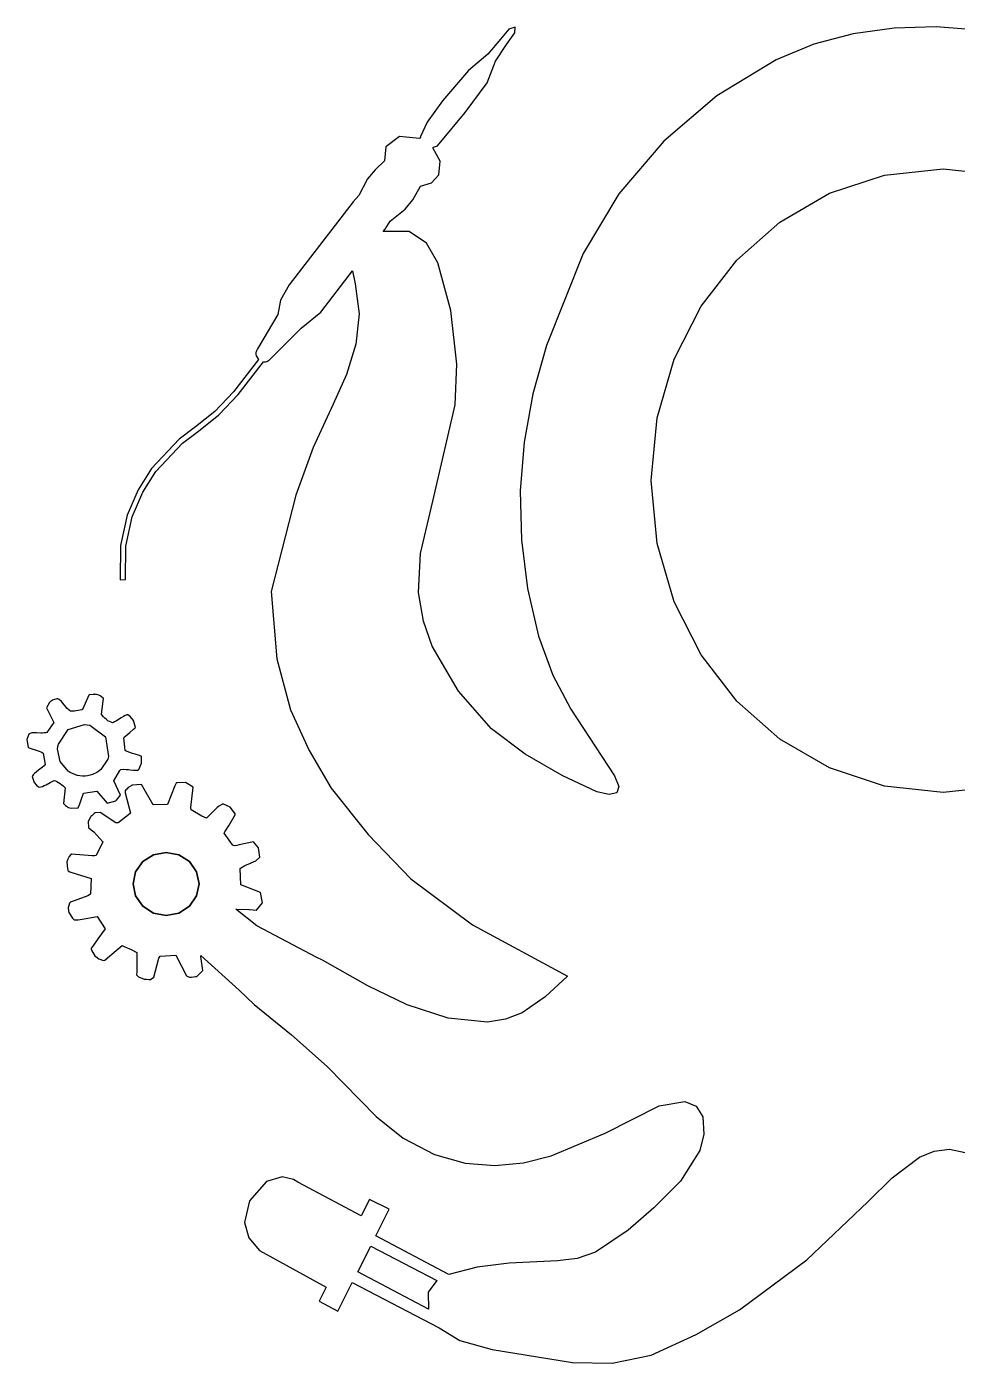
# Model space of a CAD drawing. Extents: x 0.1 to 67.7, y 0.1 to 49.2.
# Drawn here: x 0.09 to 33.89, y 0.71 to 49.23 of the extents above; entities that cross this region are included whole.
import ezdxf

# ---------------------------------------------------------------- set-up
doc = ezdxf.new("R2010")
doc.units = 0

msp = doc.modelspace()

# ---------------------------------------------------------------- linework, layer by layer
at = {"layer": 'Ebene 1'}
for p, q in [((17.605211, 49.144089), (17.300731, 48.777473)), ((17.83036, 49.2165), (17.605211, 49.144089)), ((17.816536, 49.005757), (17.83036, 49.2165)), ((31.60421, 49.184648), (30.114936, 48.976765)), ((33.12366, 49.23075), (31.60421, 49.184648)), ((33.12617, 49.23151), (33.12366, 49.23075)), ((35.089089, 49.072926), (33.12617, 49.23151)), ((17.300731, 48.777473), (16.837614, 48.237699)), ((17.120315, 47.984113), (17.517214, 48.59065)), ((17.517214, 48.59065), (17.816536, 49.005757)), ((28.677737, 48.594762), (27.31451, 48.0263)), ((30.114936, 48.976765), (28.677737, 48.594762)), ((16.837614, 48.237699), (16.13655, 47.64582)), ((16.13655, 47.64582), (15.198945, 46.546163)), ((16.81376, 47.19908), (17.120315, 47.984113)), ((27.31451, 48.0263), (25.159292, 46.716842)), ((16.022755, 46.120745), (16.81376, 47.19908)), ((25.159292, 46.716842), (23.232604, 45.080357)), ((15.198945, 46.546163), (14.633809, 45.763523)), ((15.00786, 44.90699), (16.022755, 46.120745)), ((14.633809, 45.763523), (14.39064, 45.24639)), ((13.631636, 45.247153), (13.1343, 44.86913)), ((14.36244, 45.17219), (13.631636, 45.247153)), ((14.39564, 45.21639), (14.36244, 45.17219)), ((14.39064, 45.24639), (14.39564, 45.21639)), ((13.1343, 44.86913), (13.0901, 44.36083)), ((14.84685, 44.83119), (14.86895, 44.86119)), ((15.111436, 44.345238), (14.84685, 44.83119)), ((14.86895, 44.86119), (15.00786, 44.90699)), ((23.232604, 45.080357), (21.593861, 43.161074)), ((13.0901, 44.36083), (12.74282, 44.04038)), ((15.06469, 43.8509), (15.111436, 44.345238)), ((12.46815, 43.70414), (12.15875, 43.10112)), ((12.74282, 44.04038), (12.46815, 43.70414)), ((14.796675, 43.565158), (15.06469, 43.8509)), ((29.254286, 43.185558), (31.246666, 43.845144)), ((31.246666, 43.845144), (33.38574, 44.07512)), ((33.38574, 44.07512), (35.524811, 43.845144)), ((33.38574, 44.07512), (33.38574, 44.07512)), ((14.11597, 42.94322), (14.39696, 43.44836)), ((14.39696, 43.44836), (14.796675, 43.565158)), ((11.95353, 42.87223), (9.6204, 39.85557)), ((12.15875, 43.10112), (11.95353, 42.87223)), ((13.8413, 42.6054), (14.11597, 42.94322)), ((21.593861, 43.161074), (20.30248, 41.00322)), ((27.451293, 42.14188), (29.254286, 43.185558)), ((13.29195, 42.16814), (13.8413, 42.6054)), ((13.03626, 41.79397), (13.10726, 41.88557)), ((13.98656, 41.80197), (13.03626, 41.79397)), ((13.10726, 41.88557), (13.29195, 42.16814)), ((14.613442, 41.376838), (13.98656, 41.80197)), ((25.88038, 40.759625), (27.451293, 42.14188)), ((15.02626, 40.664666), (14.613442, 41.376838)), ((20.30248, 41.00322), (18.966845, 37.66162)), ((10.77058, 38.86842), (11.92767, 40.36491)), ((11.92767, 40.36491), (12.01607, 39.89765)), ((15.49725, 38.92581), (15.02626, 40.664666)), ((24.584241, 39.084309), (25.88038, 40.759625)), ((9.6204, 39.85557), (9.31219, 39.308234)), ((12.01607, 39.89765), (12.169924, 38.806286)), ((9.31219, 39.308234), (9.2147, 38.78846)), ((10.0539, 38.29224), (10.77058, 38.86842)), ((15.71352, 36.98416), (15.49725, 38.92581)), ((23.605569, 37.161449), (24.584241, 39.084309)), ((9.2147, 38.78846), (8.47435, 37.53191)), ((12.169924, 38.806286), (12.05077, 37.71133)), ((8.93943, 37.16988), (10.0539, 38.29224)), ((8.41835, 37.40081), (8.41535, 37.38191)), ((8.41535, 37.38191), (8.41535, 37.33931)), ((8.42435, 37.43401), (8.41835, 37.40081)), ((8.43535, 37.46081), (8.42435, 37.43401)), ((8.44435, 37.48451), (8.43535, 37.46081)), ((8.47435, 37.53191), (8.44435, 37.48451)), ((12.05077, 37.71133), (11.707608, 36.60577)), ((18.966845, 37.66162), (18.479837, 35.898563)), ((8.51005, 37.14575), (7.597234, 35.977829)), ((7.770459, 35.881673), (8.68843, 37.06368)), ((8.41535, 37.33931), (8.41535, 37.33031)), ((8.41535, 37.33031), (8.42435, 37.28451)), ((8.42435, 37.28451), (8.42635, 37.28151)), ((8.42635, 37.28151), (8.51005, 37.14575)), ((8.68843, 37.06368), (8.75473, 37.06568)), ((8.75473, 37.06568), (8.76893, 37.06868)), ((8.76893, 37.06868), (8.81783, 37.08288)), ((8.81783, 37.08288), (8.83673, 37.09088)), ((8.83673, 37.09088), (8.87623, 37.11298)), ((8.87623, 37.11298), (8.89203, 37.12408)), ((8.89203, 37.12408), (8.93943, 37.16988)), ((15.65512, 35.49872), (15.71352, 36.98416)), ((22.987058, 35.036561), (23.605569, 37.161449)), ((11.707608, 36.60577), (11.22676, 35.52658)), ((7.597234, 35.977829), (6.925109, 35.264979)), ((7.069199, 35.135438), (7.770459, 35.881673)), ((11.22676, 35.52658), (10.498049, 33.960576)), ((14.88793, 32.2074), (15.65512, 35.49872)), ((18.479837, 35.898563), (18.15561, 34.14746)), ((6.925109, 35.264979), (6.22586, 34.70685)), ((6.32688, 34.54269), (7.069199, 35.135438)), ((22.7714, 32.75516), (22.987058, 35.036561)), ((6.22586, 34.70685), (5.621917, 34.258502)), ((5.743062, 34.108979), (6.32688, 34.54269)), ((5.621917, 34.258502), (4.621777, 33.192801)), ((4.775577, 33.077878), (5.743062, 34.108979)), ((18.15561, 34.14746), (18.013101, 32.377208)), ((10.498049, 33.960576), (9.870186, 32.223554)), ((4.621777, 33.192801), (4.133612, 32.423458)), ((4.303307, 32.333448), (4.775577, 33.077878)), ((22.987058, 30.473759), (22.7714, 32.75516)), ((4.133612, 32.423458), (3.738972, 31.493795)), ((3.921534, 31.433843), (4.303307, 32.333448)), ((9.870186, 32.223554), (8.97097, 28.73239)), ((14.398018, 30.112298), (14.88793, 32.2074)), ((18.013101, 32.377208), (18.05924, 30.600657)), ((3.738972, 31.493795), (3.502047, 30.401817)), ((3.692399, 30.377117), (3.921534, 31.433843)), ((18.05924, 30.600657), (18.286166, 28.838188)), ((3.502047, 30.401817), (3.48703, 29.14553)), ((3.67804, 29.16133), (3.692399, 30.377117)), ((14.320256, 28.687215), (14.398018, 30.112298)), ((23.605569, 28.348871), (22.987058, 30.473759)), ((3.48703, 29.14553), (3.67804, 29.16133)), ((8.97097, 28.73239), (9.179048, 26.278916)), ((14.508581, 27.655178), (14.320256, 28.687215)), ((18.286166, 28.838188), (18.68602, 27.11018)), ((24.584241, 26.426011), (23.605569, 28.348871)), ((14.81693, 26.73921), (14.508581, 27.655178)), ((15.770196, 25.10315), (14.81693, 26.73921)), ((18.68602, 27.11018), (19.204583, 25.695045)), ((9.179048, 26.278916), (9.66613, 24.435323)), ((25.88038, 24.750695), (24.584241, 26.426011)), ((19.204583, 25.695045), (19.858616, 24.453385)), ((0.96834, 24.74881), (0.91624, 24.69991)), ((0.99204, 24.76301), (0.96834, 24.74881)), ((1.02364, 24.78041), (0.99204, 24.76301)), ((1.06154, 24.79621), (1.02364, 24.78041)), ((1.10254, 24.80881), (1.06154, 24.79621)), ((1.14514, 24.81991), (1.10254, 24.80881)), ((1.18464, 24.82491), (1.14514, 24.81991)), ((1.21934, 24.82491), (1.18464, 24.82491)), ((1.22134, 24.82491), (1.21934, 24.82491)), ((1.24504, 24.81691), (1.22134, 24.82491)), ((1.24704, 24.81691), (1.24504, 24.81691)), ((1.27074, 24.80111), (1.24704, 24.81691)), ((1.34804, 24.73011), (1.27074, 24.80111)), ((2.34462, 24.96811), (2.11572, 24.44718)), ((2.35572, 24.97711), (2.34462, 24.96811)), ((2.49779, 24.99131), (2.35572, 24.97711)), ((2.56879, 24.99331), (2.49779, 24.99131)), ((2.5695, 24.9939), (2.56879, 24.99331)), ((2.6011, 24.9909), (2.5695, 24.9939)), ((2.6031, 24.9909), (2.6011, 24.9909)), ((2.6283, 24.9879), (2.6031, 24.9909)), ((2.6303, 24.9879), (2.6283, 24.9879)), ((2.7061, 24.9642), (2.6303, 24.9879)), ((2.7081, 24.9642), (2.7061, 24.9642)), ((2.7602, 24.9389), (2.7081, 24.9642)), ((2.7622, 24.9389), (2.7602, 24.9389)), ((2.8095, 24.9057), (2.7622, 24.9389)), ((2.804, 24.26485), (2.8735, 24.8584)), ((2.8115, 24.9057), (2.8095, 24.9057)), ((2.8715, 24.8584), (2.8115, 24.9057)), ((2.8735, 24.8584), (2.8715, 24.8584)), ((16.9701, 23.7415), (15.770196, 25.10315)), ((27.451293, 23.36844), (25.88038, 24.750695)), ((0.91624, 24.69991), (0.81363, 24.50732)), ((0.81363, 24.50732), (1.06936, 23.96745)), ((1.55956, 24.48228), (1.34804, 24.73011)), ((1.61486, 24.42858), (1.55956, 24.48228)), ((1.61686, 24.42858), (1.61486, 24.42858)), ((1.64526, 24.40488), (1.61686, 24.42858)), ((1.64726, 24.40488), (1.64526, 24.40488)), ((1.67566, 24.38438), (1.64726, 24.40488)), ((1.67766, 24.38438), (1.67566, 24.38438)), ((1.68866, 24.37938), (1.67766, 24.38438)), ((1.69066, 24.37938), (1.68866, 24.37938)), ((1.70646, 24.37738), (1.69066, 24.37938)), ((1.70846, 24.37738), (1.70646, 24.37738)), ((1.75736, 24.37738), (1.70846, 24.37738)), ((1.82056, 24.38238), (1.75736, 24.37738)), ((1.89156, 24.39348), (1.82056, 24.38238)), ((2.02732, 24.42028), (1.89156, 24.39348)), ((2.08102, 24.43448), (2.02732, 24.42028)), ((2.11572, 24.44718), (2.08102, 24.43448)), ((2.8798, 24.17335), (2.804, 24.26485)), ((9.66613, 24.435323), (10.348662, 22.953316)), ((19.858616, 24.453385), (21.43589, 22.03506)), ((1.06936, 23.96745), (0.81994, 23.61069)), ((1.592423, 23.717506), (2.18945, 23.90213)), ((2.18945, 23.90213), (2.19151, 23.90251)), ((2.19151, 23.90251), (2.37937, 23.87411)), ((2.37937, 23.87411), (2.95718, 23.447036)), ((2.9287, 24.12445), (2.8798, 24.17335)), ((2.9307, 24.12445), (2.9287, 24.12445)), ((2.9844, 24.07865), (2.9307, 24.12445)), ((2.9864, 24.07865), (2.9844, 24.07865)), ((3.0401, 24.03755), (2.9864, 24.07865)), ((3.0421, 24.03755), (3.0401, 24.03755)), ((3.0974, 24.00285), (3.0421, 24.03755)), ((3.0994, 24.00285), (3.0974, 24.00285)), ((3.1531, 23.97765), (3.0994, 24.00285)), ((3.202, 23.96345), (3.1531, 23.97765)), ((3.204, 23.96345), (3.202, 23.96345)), ((3.2372, 23.97605), (3.204, 23.96345)), ((3.2735, 23.99185), (3.2372, 23.97605)), ((3.354, 24.03445), (3.2735, 23.99185)), ((3.52291, 24.13548), (3.354, 24.03445)), ((3.60181, 24.18438), (3.52291, 24.13548)), ((3.67131, 24.22228), (3.60181, 24.18438)), ((3.69971, 24.23488), (3.67131, 24.22228)), ((3.72651, 24.24388), (3.69971, 24.23488)), ((3.74701, 24.24688), (3.72651, 24.24388)), ((3.76281, 24.24388), (3.74701, 24.24688)), ((3.76481, 24.24388), (3.76281, 24.24388)), ((3.81211, 24.21388), (3.76481, 24.24388)), ((3.81411, 24.21388), (3.81211, 24.21388)), ((3.85991, 24.17438), (3.81411, 24.21388)), ((3.96409, 24.04493), (3.85991, 24.17438)), ((4.03989, 23.7892), (3.96409, 24.04493)), ((4.02099, 23.7671), (4.03989, 23.7892)), ((0.16554, 23.54159), (0.08974, 23.35532)), ((0.08974, 23.35532), (0.14504, 23.07118)), ((0.18764, 23.55899), (0.16554, 23.54159)), ((0.21294, 23.57159), (0.18764, 23.55899)), ((0.27134, 23.59209), (0.21294, 23.57159)), ((0.35654, 23.59509), (0.27134, 23.59209)), ((0.44024, 23.59309), (0.35654, 23.59509)), ((0.44224, 23.59309), (0.44024, 23.59309)), ((0.59694, 23.58809), (0.44224, 23.59309)), ((0.59894, 23.58809), (0.59694, 23.58809)), ((0.66684, 23.58809), (0.59894, 23.58809)), ((0.72684, 23.59009), (0.66684, 23.58809)), ((0.77894, 23.59809), (0.72684, 23.59009)), ((0.81994, 23.61069), (0.77894, 23.59809)), ((1.24072, 23.18861), (1.592423, 23.717506)), ((2.95718, 23.447036), (3.06447, 22.73596)), ((3.61339, 23.41826), (3.63549, 23.44196)), ((3.66549, 22.95416), (3.61339, 23.41826)), ((3.63549, 23.44196), (3.68439, 23.48616)), ((3.68439, 23.48616), (3.82962, 23.60613)), ((3.82962, 23.60613), (3.97169, 23.7261)), ((3.97169, 23.7261), (4.01899, 23.7671)), ((4.01899, 23.7671), (4.02099, 23.7671)), ((18.193402, 22.817304), (16.9701, 23.7415)), ((29.254286, 22.324762), (27.451293, 23.36844)), ((0.14504, 23.07118), (0.15764, 23.06008)), ((0.15764, 23.06008), (0.15964, 23.06008)), ((0.15964, 23.06008), (0.23544, 23.03008)), ((0.23544, 23.03008), (0.23744, 23.03008)), ((0.23744, 23.03008), (0.31634, 23.00168)), ((0.31634, 23.00168), (0.31834, 23.00168)), ((0.31834, 23.00168), (0.47304, 22.95278)), ((0.47304, 22.95278), (0.47504, 22.95278)), ((0.47504, 22.95278), (0.54294, 22.92908)), ((0.54294, 22.92908), (0.54494, 22.92908)), ((0.54494, 22.92908), (0.60334, 22.90698)), ((0.60334, 22.90698), (0.60534, 22.90698)), ((0.60534, 22.90698), (0.65114, 22.88178)), ((0.65114, 22.88178), (0.65314, 22.88178)), ((0.65314, 22.88178), (0.68154, 22.85498)), ((0.68154, 22.85498), (0.75734, 22.44139)), ((1.21382, 23.00081), (1.22182, 23.09391)), ((1.305416, 22.557071), (1.21382, 23.00081)), ((1.22182, 23.09391), (1.24072, 23.18861)), ((3.70019, 22.93366), (3.66549, 22.95416)), ((3.70219, 22.93366), (3.70019, 22.93366)), ((3.74169, 22.91476), (3.70219, 22.93366)), ((3.74369, 22.91476), (3.74169, 22.91476)), ((3.83209, 22.87846), (3.74369, 22.91476)), ((3.83409, 22.87846), (3.83209, 22.87846)), ((3.92879, 22.84686), (3.83409, 22.87846)), ((3.93079, 22.84686), (3.92879, 22.84686)), ((4.02389, 22.81846), (3.93079, 22.84686)), ((4.02589, 22.81846), (4.02389, 22.81846)), ((4.18375, 22.77106), (4.02589, 22.81846)), ((10.348662, 22.953316), (11.14309, 21.5846)), ((19.54002, 22.04769), (18.193402, 22.817304)), ((0.66414, 22.34829), (0.52049, 22.23621)), ((0.71944, 22.39879), (0.66414, 22.34829)), ((0.75734, 22.44139), (0.71944, 22.39879)), ((1.58953, 22.20991), (1.305416, 22.557071)), ((3.03607, 22.64436), (2.78192, 22.26551)), ((3.06447, 22.73596), (3.03607, 22.64436)), ((4.16545, 22.26474), (4.26175, 22.49047)), ((4.18575, 22.77106), (4.18375, 22.77106)), ((4.23315, 22.75216), (4.18575, 22.77106)), ((4.23515, 22.75216), (4.23315, 22.75216)), ((4.24775, 22.74416), (4.23515, 22.75216)), ((4.25575, 22.73516), (4.24775, 22.74416)), ((4.26175, 22.49047), (4.25575, 22.73516)), ((31.246666, 21.665176), (29.254286, 22.324762)), ((0.32159, 22.06571), (0.28369, 22.01521)), ((0.28369, 22.01521), (0.36579, 21.78947)), ((0.37839, 22.12101), (0.32159, 22.06571)), ((0.44629, 22.17781), (0.37839, 22.12101)), ((0.52049, 22.23621), (0.44629, 22.17781)), ((0.94087, 21.78937), (1.09084, 21.87147)), ((1.09084, 21.87147), (1.09284, 21.87147)), ((1.09284, 21.87147), (1.13074, 21.85727)), ((1.13074, 21.85727), (1.13274, 21.85727)), ((1.13274, 21.85727), (1.18164, 21.83207)), ((1.66533, 22.15951), (1.58953, 22.20991)), ((1.66733, 22.15951), (1.66533, 22.15951)), ((1.74783, 22.11531), (1.66733, 22.15951)), ((1.74983, 22.11531), (1.74783, 22.11531)), ((1.83503, 22.07901), (1.74983, 22.11531)), ((1.83703, 22.07901), (1.83503, 22.07901)), ((1.92703, 22.05061), (1.83703, 22.07901)), ((1.92903, 22.05061), (1.92703, 22.05061)), ((2.02213, 22.03321), (1.92903, 22.05061)), ((2.11523, 22.02421), (2.02213, 22.03321)), ((2.11723, 22.02421), (2.11523, 22.02421)), ((2.20883, 22.02621), (2.11723, 22.02421)), ((2.30043, 22.03521), (2.20883, 22.02621)), ((2.38883, 22.05411), (2.30043, 22.03521)), ((2.47563, 22.08091), (2.38883, 22.05411)), ((2.63822, 22.15821), (2.47563, 22.08091)), ((2.71242, 22.20871), (2.63822, 22.15821)), ((2.78192, 22.26551), (2.71242, 22.20871)), ((3.25447, 21.85632), (3.47389, 22.23044)), ((3.49125, 21.33381), (3.25447, 21.85632)), ((3.47389, 22.23044), (3.51179, 22.26674)), ((3.51179, 22.26674), (3.51379, 22.26674)), ((3.51379, 22.26674), (3.61956, 22.27174)), ((3.61956, 22.27174), (3.70476, 22.26974)), ((3.70476, 22.26974), (3.70676, 22.26974)), ((3.70676, 22.26974), (3.77936, 22.26474)), ((3.77936, 22.26474), (3.78136, 22.26474)), ((3.78136, 22.26474), (3.84296, 22.25674)), ((3.84296, 22.25674), (3.84496, 22.25674)), ((3.84496, 22.25674), (3.96335, 22.24254)), ((3.96335, 22.24254), (3.96535, 22.24254)), ((3.96535, 22.24254), (4.03005, 22.23954)), ((4.03005, 22.23954), (4.03205, 22.23954)), ((4.03205, 22.23954), (4.10625, 22.23954)), ((4.10625, 22.23954), (4.10825, 22.23954)), ((4.10825, 22.23954), (4.12715, 22.24154)), ((4.12715, 22.24154), (4.14605, 22.25054)), ((4.14605, 22.25054), (4.16345, 22.26474)), ((4.16345, 22.26474), (4.16545, 22.26474)), ((20.80446, 21.45098), (19.54002, 22.04769)), ((21.43589, 22.03506), (21.604155, 21.642499)), ((0.36579, 21.78947), (0.44159, 21.69317)), ((0.44159, 21.69317), (0.51579, 21.63637)), ((0.51579, 21.63637), (0.51779, 21.63637)), ((0.51779, 21.63637), (0.54939, 21.62057)), ((0.54939, 21.62057), (0.59989, 21.63317)), ((0.59989, 21.63317), (0.65829, 21.65207)), ((0.65829, 21.65207), (0.72299, 21.68047)), ((0.72299, 21.68047), (0.79249, 21.71357)), ((0.79249, 21.71357), (0.94087, 21.78937)), ((1.18164, 21.83207), (1.18364, 21.83207)), ((1.18364, 21.83207), (1.24044, 21.79577)), ((1.24044, 21.79577), (1.24244, 21.79577)), ((1.24244, 21.79577), (1.30244, 21.75477)), ((1.30244, 21.75477), (1.30444, 21.75477)), ((1.30444, 21.75477), (1.36124, 21.71057)), ((1.36124, 21.71057), (1.36324, 21.71057)), ((1.36324, 21.71057), (1.41534, 21.66797)), ((1.41534, 21.66797), (1.41734, 21.66797)), ((1.41734, 21.66797), (1.48364, 21.59697)), ((1.48364, 21.59697), (1.42994, 21.03026)), ((2.06221, 21.16449), (2.15851, 21.40443)), ((2.15851, 21.40443), (2.63366, 21.48333)), ((2.63366, 21.48333), (3.00936, 21.0429)), ((3.69591, 21.52168), (3.66591, 21.48698)), ((3.66591, 21.48698), (3.66891, 21.41748)), ((3.66891, 21.41748), (3.8615, 20.67713)), ((3.72431, 21.55488), (3.69591, 21.52168)), ((3.77801, 21.60538), (3.72431, 21.55488)), ((3.90272, 21.68748), (3.77801, 21.60538)), ((3.90772, 21.69048), (3.90272, 21.68748)), ((3.90972, 21.69048), (3.90772, 21.69048)), ((3.91772, 21.69548), (3.90972, 21.69048)), ((4.25553, 21.72068), (3.91772, 21.69548)), ((4.67859, 20.98033), (4.25553, 21.72068)), ((5.47103, 21.67178), (5.20741, 20.99773)), ((5.49473, 21.71918), (5.47103, 21.67178)), ((5.52153, 21.77128), (5.49473, 21.71918)), ((5.52953, 21.77428), (5.52153, 21.77128)), ((5.53153, 21.77628), (5.52953, 21.77428)), ((5.85829, 21.79048), (5.53153, 21.77628)), ((6.13454, 21.62473), (5.85829, 21.79048)), ((6.05564, 20.88438), (6.13454, 21.62473)), ((11.14309, 21.5846), (12.498032, 19.908152)), ((21.242345, 21.355533), (20.80446, 21.45098)), ((21.524275, 21.417681), (21.242345, 21.355533)), ((21.604155, 21.642499), (21.524275, 21.417681)), ((33.38574, 21.4352), (31.246666, 21.665176)), ((35.52527, 21.665176), (33.38574, 21.4352)), ((1.42994, 21.03026), (1.47414, 20.97816)), ((1.47414, 20.97816), (1.50094, 20.95296)), ((1.50094, 20.95296), (1.50294, 20.95296)), ((1.50294, 20.95296), (1.53294, 20.92926)), ((1.53294, 20.92926), (1.53494, 20.92926)), ((1.53494, 20.92926), (1.56964, 20.90716)), ((1.56964, 20.90716), (1.57164, 20.90716)), ((1.57164, 20.90716), (1.60954, 20.88816)), ((1.60954, 20.88816), (1.61154, 20.88816)), ((1.61154, 20.88816), (1.65254, 20.87086)), ((1.65254, 20.87086), (1.65454, 20.87086)), ((1.65454, 20.87086), (1.69874, 20.85506)), ((1.70074, 20.85506), (1.96121, 20.87246)), ((1.96121, 20.87246), (2.01331, 21.01926)), ((2.01331, 21.01926), (2.06221, 21.16449)), ((3.00936, 21.0429), (3.33139, 21.1313)), ((3.33139, 21.1313), (3.35349, 21.1487)), ((3.35349, 21.1487), (3.35549, 21.1507)), ((3.35549, 21.1507), (3.49125, 21.33381)), ((5.20741, 20.99773), (4.67859, 20.98033)), ((6.06464, 20.79598), (6.05564, 20.88438)), ((7.00865, 20.87964), (6.96285, 20.83224)), ((7.05915, 20.92544), (7.00865, 20.87964)), ((7.06415, 20.92844), (7.05915, 20.92544)), ((7.20307, 21.00894), (7.06415, 20.92844)), ((7.21207, 21.01394), (7.20307, 21.00894)), ((7.48043, 20.89555), (7.21207, 21.01394)), ((7.67302, 20.64771), (7.48043, 20.89555)), ((1.69874, 20.85506), (1.70074, 20.85506)), ((2.40314, 20.53152), (2.32584, 20.37682)), ((2.41574, 20.55522), (2.40314, 20.53152)), ((2.45364, 20.58842), (2.41574, 20.55522)), ((2.54204, 20.66422), (2.45364, 20.58842)), ((2.57204, 20.68942), (2.54204, 20.66422)), ((2.57504, 20.69142), (2.57204, 20.68942)), ((2.75816, 20.70882), (2.57504, 20.69142)), ((3.32645, 20.32838), (2.75816, 20.70882)), ((3.7889, 20.62183), (3.46055, 20.36768)), ((3.8615, 20.67713), (3.7889, 20.62183)), ((6.45139, 20.5734), (6.06464, 20.79598)), ((6.62188, 20.5039), (6.45139, 20.5734)), ((6.96285, 20.83224), (6.62188, 20.5039)), ((7.4457, 20.24359), (7.67302, 20.64771)), ((2.32584, 20.37682), (2.33694, 20.16056)), ((2.33694, 20.16056), (2.43324, 20.07686)), ((2.43324, 20.07686), (2.52484, 19.99636)), ((2.52484, 19.99636), (2.8516, 19.64434)), ((3.41325, 20.33138), (3.32645, 20.32838)), ((3.46055, 20.36768), (3.41325, 20.33138)), ((7.26412, 19.95471), (7.28942, 20.00681)), ((7.55932, 19.52376), (7.26412, 19.95471)), ((7.28942, 20.00681), (7.4457, 20.24359)), ((12.498032, 19.908152), (14.038349, 18.294111)), ((2.8516, 19.64434), (2.61639, 19.14077)), ((7.56832, 19.51476), (7.55932, 19.52376)), ((7.63932, 19.49586), (7.56832, 19.51476)), ((7.72612, 19.50696), (7.63932, 19.49586)), ((7.80502, 19.52586), (7.72612, 19.50696)), ((8.32595, 19.63637), (7.80502, 19.52586)), ((8.51064, 19.42483), (8.32595, 19.63637)), ((8.56274, 19.07597), (8.51064, 19.42483)), ((1.58096, 19.00957), (1.54776, 18.91797)), ((1.58296, 19.01257), (1.58096, 19.00957)), ((1.63026, 19.11047), (1.58296, 19.01257)), ((1.70916, 19.18937), (1.63026, 19.11047)), ((1.71816, 19.19437), (1.70916, 19.18937)), ((2.46799, 19.13277), (1.71816, 19.19437)), ((2.55169, 19.13477), (2.46799, 19.13277)), ((2.61639, 19.14077), (2.55169, 19.13477)), ((4.306025, 18.921051), (4.695289, 19.169504)), ((4.695289, 19.169504), (4.306025, 18.921051)), ((4.695289, 19.169504), (5.1545, 19.25677)), ((5.1545, 19.25677), (4.695289, 19.169504)), ((5.1545, 19.25677), (5.613711, 19.169504)), ((5.1545, 19.25677), (5.1545, 19.25677)), ((5.613711, 19.169504), (5.1545, 19.25677)), ((5.1545, 19.25677), (5.1545, 19.25677)), ((5.613711, 19.169504), (6.002975, 18.921051)), ((6.002975, 18.921051), (5.613711, 19.169504)), ((8.24029, 18.87188), (8.4092, 18.94768)), ((8.4092, 18.94768), (8.4112, 18.94968)), ((8.4112, 18.94968), (8.56274, 19.07597)), ((1.54776, 18.91797), (1.56666, 18.65593)), ((1.56666, 18.65593), (1.58406, 18.61173)), ((1.58406, 18.61173), (1.59506, 18.58333)), ((1.59506, 18.58333), (1.65826, 18.55173)), ((1.65826, 18.55173), (1.69616, 18.53283)), ((1.69616, 18.53283), (2.42704, 18.31183)), ((3.95478, 18.11072), (4.045988, 18.549249)), ((4.045988, 18.549249), (3.95478, 18.11072)), ((4.045988, 18.549249), (4.306025, 18.921051)), ((4.306025, 18.921051), (4.045988, 18.549249)), ((6.002975, 18.921051), (6.263012, 18.549249)), ((6.263012, 18.549249), (6.002975, 18.921051)), ((6.263012, 18.549249), (6.35422, 18.11072)), ((6.35422, 18.11072), (6.263012, 18.549249)), ((7.8462, 18.67228), (7.8552, 18.67828)), ((7.8715, 18.08032), (7.8462, 18.67228)), ((7.8552, 18.67828), (8.01148, 18.77618)), ((8.01148, 18.77618), (8.01348, 18.77818)), ((8.01348, 18.77818), (8.21869, 18.86188)), ((8.21869, 18.86188), (8.22769, 18.86688)), ((8.22769, 18.86688), (8.24029, 18.87188)), ((2.42704, 18.31183), (2.40494, 17.74355)), ((4.045991, 17.672194), (3.95478, 18.11072)), ((3.95478, 18.11072), (4.045991, 17.672194)), ((6.35422, 18.11072), (6.263009, 17.672194)), ((6.263009, 17.672194), (6.35422, 18.11072)), ((8.57712, 17.7946), (7.8715, 18.08032)), ((14.038349, 18.294111), (16.280266, 16.620455)), ((2.31184, 17.68045), (1.68041, 17.45313)), ((2.40494, 17.74355), (2.31184, 17.68045)), ((4.306028, 17.300396), (4.045991, 17.672194)), ((4.045991, 17.672194), (4.306028, 17.300396)), ((6.263009, 17.672194), (6.002972, 17.300396)), ((6.002972, 17.300396), (6.263009, 17.672194)), ((8.65922, 17.42679), (8.57712, 17.7946)), ((1.64031, 17.41493), (1.59611, 17.2476)), ((1.59611, 17.2476), (1.59611, 17.2456)), ((1.59611, 17.2456), (1.61031, 17.1351)), ((1.61031, 17.1351), (1.61231, 17.1301)), ((1.61231, 17.1301), (1.62031, 17.0685)), ((1.62031, 17.0685), (1.74976, 16.86171)), ((1.66241, 17.43703), (1.64031, 17.41493)), ((1.67141, 17.44813), (1.66241, 17.43703)), ((1.67741, 17.45113), (1.67141, 17.44813)), ((1.68041, 17.45313), (1.67741, 17.45113)), ((4.695292, 17.051945), (4.306028, 17.300396)), ((4.306028, 17.300396), (4.695292, 17.051945)), ((5.1545, 16.96468), (4.695292, 17.051945)), ((4.695292, 17.051945), (5.1545, 16.96468)), ((5.613708, 17.051945), (5.1545, 16.96468)), ((5.1545, 16.96468), (5.613708, 17.051945)), ((6.002972, 17.300396), (5.613708, 17.051945)), ((5.613708, 17.051945), (6.002972, 17.300396)), ((8.44341, 16.59125), (7.69043, 17.19585)), ((7.69043, 17.19585), (8.15611, 17.18325)), ((8.15611, 17.18325), (8.17981, 17.18025)), ((8.17981, 17.18025), (8.3203, 17.16445)), ((8.3203, 17.16445), (8.42291, 17.15185)), ((8.42291, 17.15185), (8.43191, 17.15685)), ((8.43191, 17.15685), (8.65922, 17.42679)), ((1.74976, 16.86171), (1.78926, 16.82541)), ((1.78926, 16.82541), (1.79126, 16.82541)), ((1.79126, 16.82541), (1.80866, 16.80961)), ((1.80866, 16.80961), (1.90016, 16.80961)), ((1.90016, 16.80961), (1.95386, 16.80961)), ((1.95386, 16.80961), (2.1054, 16.82701)), ((2.1054, 16.82701), (2.1717, 16.83961)), ((2.1717, 16.83961), (2.64527, 16.92331)), ((2.64527, 16.92331), (2.93889, 16.47973)), ((10.62658, 15.4389), (8.44341, 16.59125)), ((16.280266, 16.620455), (19.74001, 14.76516)), ((2.67685, 16.11666), (2.48742, 15.85304)), ((2.93889, 16.47973), (2.67685, 16.11666)), ((2.48742, 15.85304), (2.43372, 15.77884)), ((2.43372, 15.77884), (2.43672, 15.75994)), ((2.43672, 15.75994), (2.44932, 15.68264)), ((2.44932, 15.68264), (2.55982, 15.50426)), ((2.94423, 15.34976), (3.33729, 15.69074)), ((3.33729, 15.69074), (3.55987, 15.87543)), ((3.55987, 15.87543), (3.56287, 15.87843)), ((3.56287, 15.87843), (3.65917, 15.83263)), ((3.65917, 15.83263), (3.88648, 15.72529)), ((3.88648, 15.72529), (4.09328, 15.62589)), ((4.09328, 15.62589), (4.08828, 15.01656)), ((2.55982, 15.50426), (2.64512, 15.44106)), ((2.64512, 15.44106), (2.71302, 15.39056)), ((2.71302, 15.39056), (2.88193, 15.33376)), ((2.88193, 15.33376), (2.92923, 15.34276)), ((2.92923, 15.34276), (2.93423, 15.34476)), ((2.93423, 15.34476), (2.93623, 15.34676)), ((2.93623, 15.34676), (2.94423, 15.34976)), ((4.70558, 14.7212), (4.89185, 15.42051)), ((4.89185, 15.42051), (4.93765, 15.48371)), ((4.93765, 15.48371), (5.51068, 15.52001)), ((5.51068, 15.52001), (5.89743, 14.77177)), ((6.41676, 15.46114), (6.41976, 15.51164)), ((6.42576, 15.39014), (6.41676, 15.46114)), ((6.41976, 15.51164), (7.80417, 14.24878)), ((6.48886, 14.9655), (6.42576, 15.39014)), ((10.83811, 15.3426), (10.62658, 15.4389)), ((10.83211, 15.3366), (10.83811, 15.3426)), ((12.47541, 14.41314), (10.83211, 15.3366)), ((4.08528, 14.9029), (4.08328, 14.8082)), ((4.08328, 14.8082), (4.10218, 14.7877)), ((4.08828, 15.01656), (4.08528, 14.9029)), ((4.10218, 14.7877), (4.15428, 14.7324)), ((4.15428, 14.7324), (4.36108, 14.6519)), ((4.36108, 14.6519), (4.43688, 14.6469)), ((4.43688, 14.6469), (4.52368, 14.6419)), ((4.52368, 14.6419), (4.57888, 14.6439)), ((4.57888, 14.6439), (4.58088, 14.6439)), ((4.58088, 14.6439), (4.70558, 14.7212)), ((5.89743, 14.77177), (5.92113, 14.76277)), ((5.92113, 14.76277), (6.00793, 14.72807)), ((6.00793, 14.72807), (6.07893, 14.72507)), ((6.07893, 14.72507), (6.221, 14.74397)), ((6.221, 14.74397), (6.2557, 14.74897)), ((6.2557, 14.74897), (6.2617, 14.75397)), ((6.2617, 14.75397), (6.2647, 14.75397)), ((6.2647, 14.75397), (6.48886, 14.9655)), ((19.74001, 14.76516), (18.927395, 14.008745)), ((7.80417, 14.24878), (8.35667, 13.73732)), ((13.907643, 13.720251), (12.47541, 14.41314)), ((8.35667, 13.73732), (9.708635, 12.635383)), ((15.39387, 13.237194), (13.907643, 13.720251)), ((18.927395, 14.008745), (18.08724, 13.42969)), ((16.823825, 13.096247), (15.39387, 13.237194)), ((17.483241, 13.195403), (16.823825, 13.096247)), ((18.08724, 13.42969), (17.483241, 13.195403)), ((9.708635, 12.635383), (11.00552, 11.48312)), ((11.00552, 11.48312), (12.788476, 9.665898)), ((23.06899, 10.05135), (23.991393, 10.206958)), ((23.991393, 10.206958), (24.403862, 10.042634)), ((21.10314, 9.064516), (23.06899, 10.05135)), ((24.403862, 10.042634), (24.64441, 9.65197)), ((12.788476, 9.665898), (13.768558, 8.883003)), ((24.64441, 9.65197), (24.684182, 9.029259)), ((13.768558, 8.883003), (14.89829, 8.28966)), ((19.138088, 8.243614), (21.10314, 9.064516)), ((24.684182, 9.029259), (24.536627, 8.431085)), ((14.89829, 8.28966), (16.021332, 7.974194)), ((24.536627, 8.431085), (23.838315, 7.321271)), ((32.519365, 8.184543), (33.050999, 8.40976)), ((33.050999, 8.40976), (33.605351, 8.48311)), ((33.605351, 8.48311), (34.18119, 8.364394)), ((16.021332, 7.974194), (17.095811, 7.886157)), ((17.095811, 7.886157), (18.131478, 7.98836)), ((18.131478, 7.98836), (19.138088, 8.243614)), ((31.529162, 7.439308), (32.519365, 8.184543)), ((8.801911, 7.30544), (8.18619, 6.60058)), ((9.367381, 7.472811), (8.801911, 7.30544)), ((9.781098, 7.37416), (9.367381, 7.472811)), ((9.94156, 7.28095), (9.781098, 7.37416)), ((12.24312, 6.06071), (9.94156, 7.28095)), ((23.838315, 7.321271), (22.867025, 6.348364)), ((30.64457, 6.56901), (31.529162, 7.439308)), ((8.18619, 6.60058), (8.003773, 5.823366)), ((12.53674, 6.65741), (12.24312, 6.06071)), ((13.25657, 6.30539), (12.53674, 6.65741)), ((22.867025, 6.348364), (21.94031, 5.5382)), ((28.427388, 4.4628), (30.64457, 6.56901)), ((8.003773, 5.823366), (8.153439, 5.261586)), ((12.76721, 5.33299), (13.25657, 6.30539)), ((21.94031, 5.5382), (20.753499, 4.740703)), ((8.153439, 5.261586), (8.54452, 4.80574)), ((12.11912, 4.02353), (12.58957, 4.95804)), ((12.58957, 4.95804), (14.98585, 3.71571)), ((15.42869, 3.93595), (12.76721, 5.33299)), ((8.54452, 4.80574), (10.97237, 3.47658)), ((19.37513, 4.42373), (17.618615, 4.346933)), ((20.083485, 4.506868), (19.37513, 4.42373)), ((20.753499, 4.740703), (20.083485, 4.506868)), ((25.97673, 2.65257), (28.427388, 4.4628)), ((14.68588, 2.67385), (12.11912, 4.02353)), ((16.458379, 4.199301), (15.42869, 3.93595)), ((17.618615, 4.346933), (16.458379, 4.199301)), ((10.97237, 3.47658), (10.71664, 2.95723)), ((11.39227, 2.59416), (11.91478, 3.63444)), ((11.91478, 3.63444), (15.06877, 1.99904)), ((14.98585, 3.71571), (14.66698, 3.28475)), ((10.71664, 2.95723), (11.39227, 2.59416)), ((14.66698, 3.28475), (14.68588, 2.67385)), ((24.411589, 1.748104), (25.97673, 2.65257)), ((15.06877, 1.99904), (15.817369, 1.53593)), ((15.817369, 1.53593), (16.99937, 1.20344)), ((22.77222, 0.99822), (24.411589, 1.748104)), ((16.99937, 1.20344), (19.91184, 0.73933)), ((21.361189, 0.707604), (22.77222, 0.99822)), ((19.91184, 0.73933), (21.361189, 0.707604))]:
    msp.add_line(p, q, dxfattribs=at)

doc.saveas('drawing.dxf')
